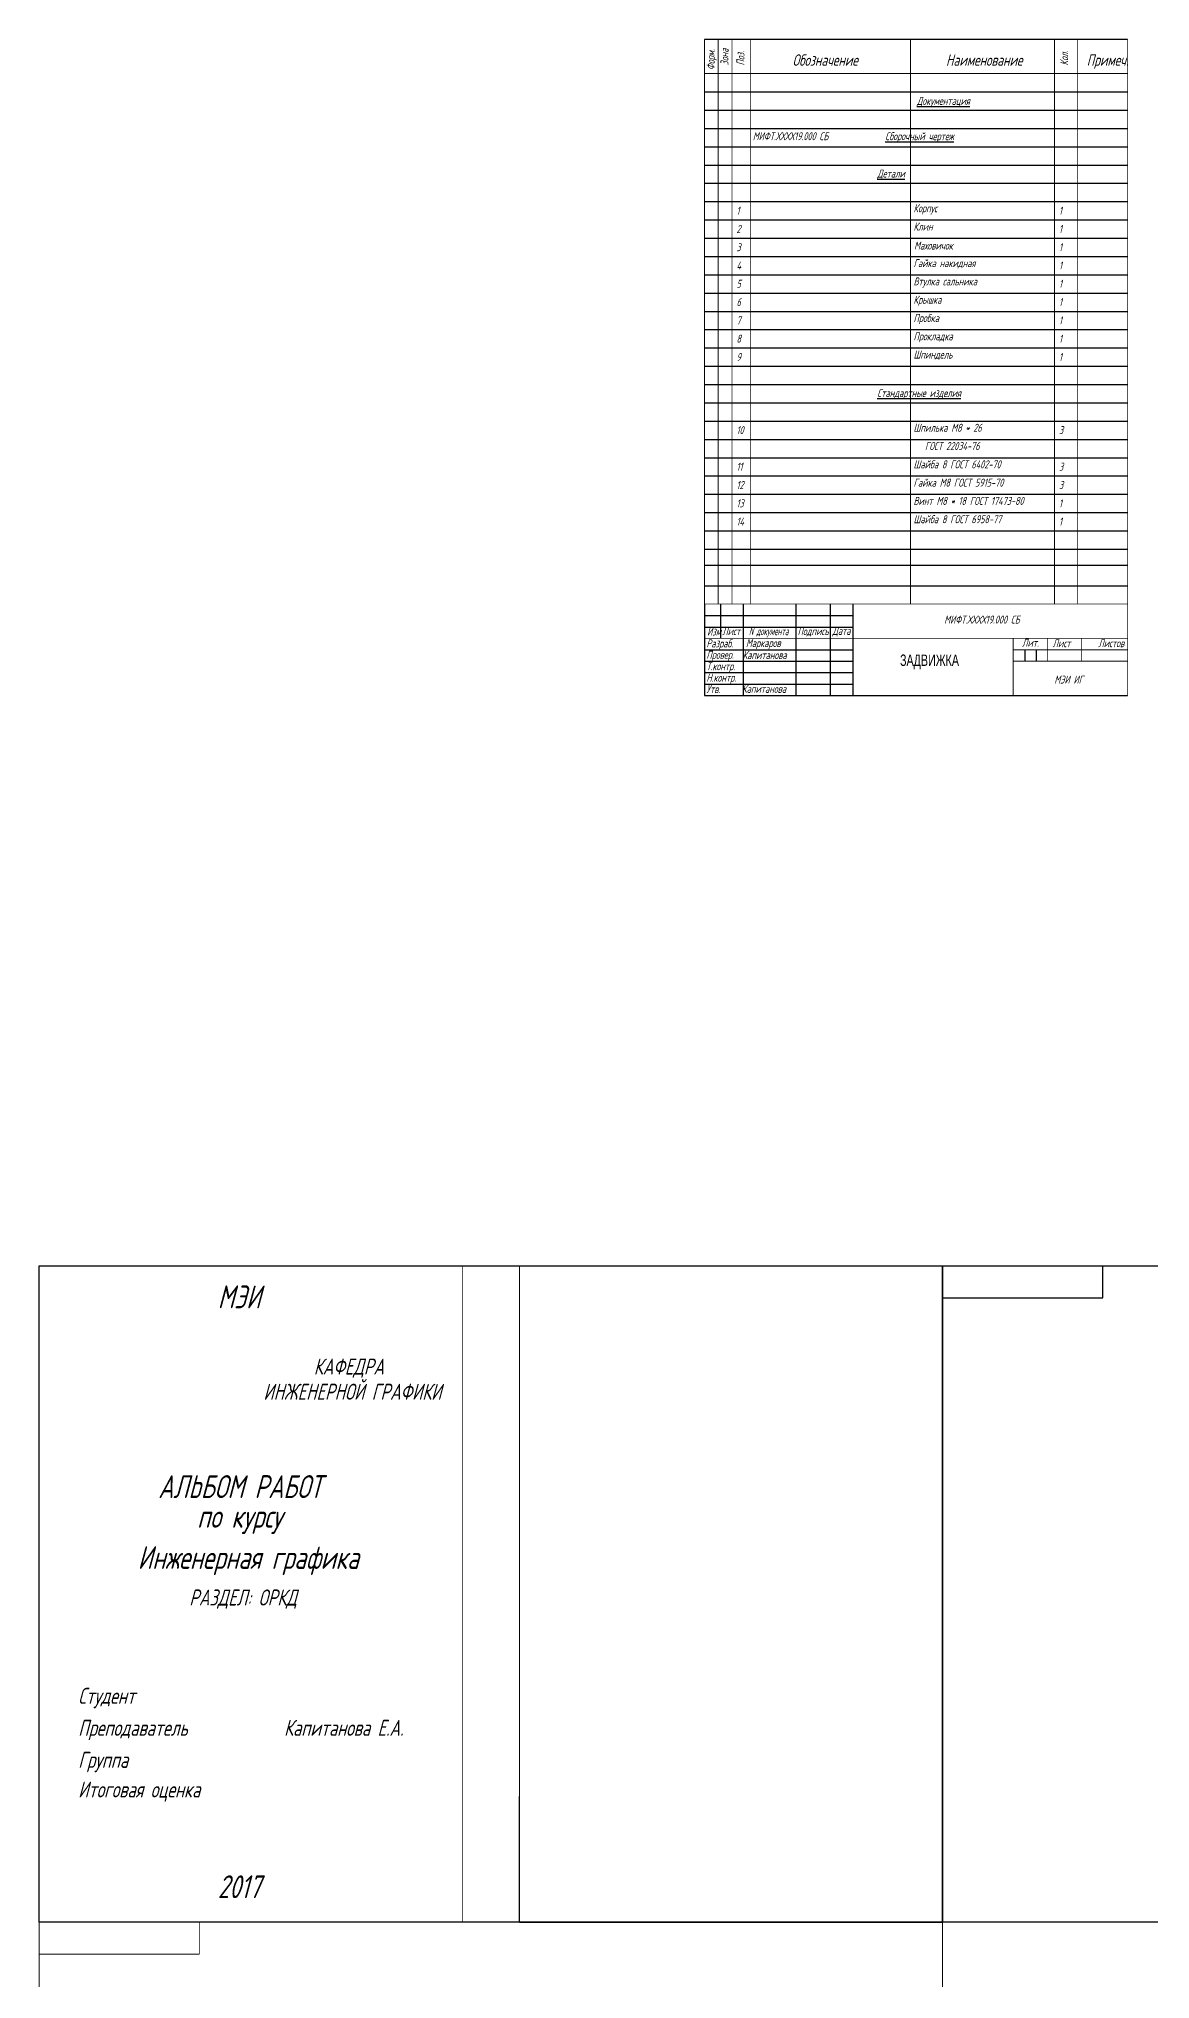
# Model space of a CAD drawing. Extents: x -1235 to 1580, y 0 to 1689.
# Drawn here: x 0 to 486, y 836 to 1685 of the extents above; entities that cross this region are included whole.
import ezdxf
from ezdxf.enums import TextEntityAlignment as Align

# ---------------------------------------------------------------- set-up
doc = ezdxf.new("R2010")
doc.units = 0
doc.header["$LTSCALE"] = 0.5
doc.header["$MEASUREMENT"] = 0
doc.layers.get('Defpoints').update_dxf_attribs({"linetype": 'CONTINUOUS'})
doc.layers.add('1', color=30, linetype='CONTINUOUS')
doc.layers.add('FORMAT', color=7, linetype='CONTINUOUS')
doc.styles.add('simplex', font='simplex.shx', dxfattribs={"width": 0.7, "oblique": 15})
doc.styles.get("Standard").update_dxf_attribs({"font": 'txt', "width": 0.7, "height": 5})

msp = doc.modelspace()

# ---------------------------------------------------------------- linework, layer by layer
at = {"layer": 'Defpoints', "ltscale": 10}
for p, q in [((290.91, 1684.52), (475.91, 1684.52)), ((290.91, 1397.52), (475.91, 1397.52))]:
    msp.add_line(p, q, dxfattribs=at)
at = {"layer": 'FORMAT'}
for p, q in [((290.91, 1661.52), (475.91, 1661.52)), ((290.91, 1653.52), (475.91, 1653.52)), ((290.91, 1645.52), (475.91, 1645.52)), ((290.91, 1637.52), (475.91, 1637.52)), ((290.91, 1629.52), (475.91, 1629.52)), ((290.91, 1621.52), (475.91, 1621.52)), ((290.91, 1613.52), (475.91, 1613.52)), ((290.91, 1605.52), (475.91, 1605.52)), ((290.91, 1597.52), (475.91, 1597.52)), ((290.91, 1589.52), (475.91, 1589.52)), ((290.91, 1581.52), (475.91, 1581.52)), ((290.91, 1573.52), (475.91, 1573.52)), ((290.91, 1565.52), (475.91, 1565.52)), ((290.91, 1557.52), (475.91, 1557.52)), ((290.91, 1549.52), (475.91, 1549.52)), ((290.91, 1541.52), (475.91, 1541.52)), ((290.91, 1533.52), (475.91, 1533.52)), ((290.91, 1525.52), (475.91, 1525.52)), ((290.91, 1517.52), (475.91, 1517.52)), ((290.91, 1509.52), (475.91, 1509.52)), ((290.91, 1501.52), (475.91, 1501.52)), ((290.91, 1493.52), (475.91, 1493.52)), ((290.91, 1485.52), (475.91, 1485.52)), ((290.91, 1477.52), (475.91, 1477.52)), ((290.91, 1469.52), (475.91, 1469.52)), ((290.91, 1461.52), (475.91, 1461.52)), ((290.91, 1454.52), (475.91, 1454.52)), ((290.91, 1445.52), (475.91, 1445.52)), ((290.91, 1437.52), (290.91, 1397.52)), ((290.91, 1432.52), (356.02, 1432.52)), ((290.91, 1417.52), (356.02, 1417.52)), ((430.91, 1417.52), (430.91, 1412.52)), ((435.91, 1417.52), (435.91, 1412.52)), ((290.91, 1412.52), (356.02, 1412.52)), ((290.91, 1407.52), (355.85, 1407.52)), ((290.91, 1402.52), (355.85, 1402.52)), ((210, 861), (395, 861))]:
    msp.add_line(p, q, dxfattribs=at)
at = {"layer": 'FORMAT', "linetype": 'Continuous'}
msp.add_line((385.91, 1533.52), (439.91, 1533.52), dxfattribs=at)
at = {"layer": 'FORMAT', "color": 7}
for p, q in [((0, 1148), (395, 1148)), ((0, 861), (0, 1148)), ((395, 1148), (395, 861)), ((395, 1148), (790, 1148)), ((395, 861), (395, 1148)), ((465, 1134), (465, 1148)), ((395, 1134), (465, 1134)), ((210, 861), (210, 916)), ((395, 861), (0, 861)), ((790, 861), (395, 861))]:
    msp.add_line(p, q, dxfattribs=at)
at = {"layer": 'FORMAT', "const_width": 0.4}
for points in [[(290.91, 1684.52), (290.91, 1437.52)], [(296.91, 1684.52), (296.91, 1437.52)], [(302.91, 1684.52), (302.91, 1437.52)], [(310.91, 1684.52), (310.91, 1437.52)], [(380.91, 1684.52), (380.91, 1437.52)], [(443.91, 1684.52), (443.91, 1437.52)], [(453.91, 1684.52), (453.91, 1437.52)], [(475.91, 1684.52), (475.91, 1397.39)], [(475.91, 1669.52), (290.91, 1669.52)], [(475.91, 1437.52), (290.91, 1437.52), (290.91, 1397.52)], [(297.91, 1437.52), (297.91, 1422.52)], [(307.91, 1437.52), (307.91, 1397.52)], [(330.91, 1437.52), (330.91, 1397.52)], [(345.91, 1437.52), (345.91, 1397.52)], [(355.91, 1437.52), (355.91, 1397.52)], [(355.91, 1427.39), (290.91, 1427.39)], [(475.91, 1422.52), (290.91, 1422.52)], [(425.9, 1422.52), (425.9, 1397.52)], [(475.91, 1417.52), (425.9, 1417.52)], [(440.81, 1422.52), (440.81, 1412.52)], [(455.81, 1422.4), (455.81, 1412.52)], [(475.91, 1412.52), (425.9, 1412.52)], [(465, 1134), (465, 1148)], [(395, 1134), (465, 1134)], [(70, 847), (70, 861)], [(0, 847), (70, 847)]]:
    msp.add_lwpolyline(points, dxfattribs=at)
at = {"layer": 'FORMAT'}
for points in [[(297.81, 1437.52), (297.81, 1422.52)], [(307.91, 1397.52), (307.91, 1437.52)], [(330.91, 1397.52), (330.91, 1437.52)], [(345.91, 1397.52), (345.91, 1437.52)], [(355.91, 1397.52), (355.91, 1437.52)], [(290.71, 1427.39), (355.85, 1427.39)]]:
    msp.add_lwpolyline(points, dxfattribs=at)
at = {"layer": 'FORMAT', "linetype": 'Continuous', "const_width": 0.4}
for points in [[(0, 861), (395, 861), (395, 1148), (0, 1148)], [(395, 861), (790, 861), (790, 1148), (395, 1148)], [(0, 574), (395, 574), (395, 861), (0, 861)], [(395, 574), (790, 574), (790, 861), (395, 861)]]:
    msp.add_lwpolyline(points, close=True, dxfattribs=at)
at = {"layer": 'FORMAT', "const_width": 0.4}
for points in [[(0, 861), (185, 861), (185, 1148), (0, 1148)], [(210, 861), (395, 861), (395, 1148), (210, 1148)]]:
    msp.add_lwpolyline(points, close=True, dxfattribs=at)

# ---------------------------------------------------------------- texts
at = {"layer": '1', "ltscale": 10, "char_height": 3.5, "attachment_point": 1, "style": 'simplex'}
for s, width, heights, insert in [('{\\C0;Маркаров}', 29.0451, [7.91], (309, 1422.21)), ('{\\C0;МЭИ ИГ}', 76.4213, [17.17], (443.85, 1406.22))]:
    msp.add_mtext_dynamic_manual_height_columns(s, width=width, gutter_width=17.5, heights=heights, dxfattribs=dict(at, insert=insert))
at = {"layer": '1', "ltscale": 10, "insert": (376.39, 1415.44), "char_height": 5, "attachment_point": 1}
msp.add_mtext_dynamic_manual_height_columns('{\\C0;ЗАДВИЖКА}', width=70, gutter_width=17.5, heights=[8.87], dxfattribs=at)
at = {"layer": 'Defpoints', "ltscale": 10, "char_height": 3.5, "attachment_point": 1, "style": 'simplex'}
for s, width, insert in [('{\\LДокументация\\P}\\P                ', 63, (383.79, 1659.32)), ('МИФТ.ХХХХ19.000 СБ               {\\LСборочный чертеж  }            ', 170.1932, (311.98, 1643.87)), ('\\pxsm1.5;                                 {\\LДетали}', 165, (311.65, 1627.55)), (' 1', 8, (303.22, 1611.33)), ('\\pxsm1.5,ql; Корпус', 63, (380.62, 1612.36)), ('\\pxsm1.5,ql; Клин', 63, (380.62, 1604.36)), (' 1', 8, (444.22, 1611.33)), (' 2', 8, (303.22, 1603.33)), ('\\pxsm1.5,ql;Маховичок', 63, (382.53, 1596.04)), (' 1', 8, (444.22, 1603.33)), (' 3', 8, (303.22, 1595.33)), (' 4', 8, (303.22, 1587.33)), ('\\pxsm1.5,ql; Гайка накидная \\P ', 63, (380.62, 1588.36)), (' 1', 8, (444.22, 1595.33)), (' 1', 8, (444.22, 1587.33)), (' 5', 8, (303.22, 1579.33)), ('\\pxsm1.5,ql; Втулка сальника ', 63, (380.62, 1580.36)), (' 1', 8, (444.22, 1579.33)), (' 6', 8, (303.22, 1571.33)), ('\\pxsm1.5,ql; Крышка', 63, (380.62, 1572.36)), (' 1', 8, (444.22, 1571.33)), (' 7', 8, (303.22, 1563.33)), ('\\pxsm1.5,ql; Пробка ', 63, (380.62, 1564.36)), (' 1', 8, (444.22, 1563.33)), (' 8', 8, (303.22, 1555.33)), ('\\pxsm1.5,ql; Прокладка', 63, (380.62, 1556.36)), (' 1', 8, (444.22, 1555.33)), (' 9', 8, (303.22, 1547.33)), ('\\pxsm1.5,ql; Шпиндель ', 63, (380.62, 1548.36)), (' 1', 8, (444.22, 1547.33)), ('\\pxsm1.5;                                 {\\LСтандартные изделия}', 165, (311.65, 1531.55)), (' 10', 8, (303.22, 1515.33)), ('\\pxsm1.5,ql; Шпилька М8 * 26 ', 63, (380.62, 1516.36)), (' 3', 8, (444.22, 1515.33)), ('\\pxsm1.5,ql;    ГОСТ 22034-76', 63, (380.62, 1508.36)), (' 11', 8, (303.22, 1499.33)), ('\\pxsm1.5,ql; Шайба 8 ГОСТ 6402-70 ', 63, (380.62, 1500.36)), (' 3', 8, (444.22, 1499.33)), (' 12', 8, (303.22, 1491.33)), ('\\pxsm1.5,ql; Гайка М8 ГОСТ 5915-70 ', 63, (380.62, 1492.36)), (' 3', 8, (444.22, 1491.33)), (' 13', 8, (303.22, 1483.33)), ('\\pxsm1.5,ql; Винт М8 * 18 ГОСТ 17473-80 ', 63, (380.62, 1484.36)), (' 1', 8, (444.22, 1483.33)), (' 14', 8, (303.22, 1475.33)), ('\\pxsm1.5,ql; Шайба 8 ГОСТ 6958-77 ', 63, (380.62, 1476.36)), (' 1', 8, (444.22, 1475.33)), ('\\PМИФТ.ХХХХ19.000 СБ', 92.5, (395.69, 1438.3))]:
    msp.add_mtext_dynamic_manual_height_columns(s, width=width, gutter_width=17.5, heights=[0], dxfattribs=dict(at, insert=insert))
at = {"layer": 'FORMAT', "style": 'simplex', "oblique": 15, "width": 0.7}
for s, p in [('Зона', (301.38, 1673.06)), ('Форм.', (295.38, 1671.06)), ('Поз.', (308.38, 1673.06)), ('Кол.', (449.88, 1673.06))]:
    msp.add_text(s, height=3.5, rotation=90, dxfattribs=at).set_placement(p)
for s, p in [('Обозначение', (357.91, 1672.93)), ('Наименование', (429.91, 1672.93)), ('Примеч.', (476.25, 1672.93))]:
    msp.add_text(s, height=5, dxfattribs=at).set_placement(p, align=Align.RIGHT)
for s, p in [('Изм', (292.01, 1423.72)), ('Лист', (298.64, 1423.89)), ('Разраб.', (291.72, 1418.56)), ('Лист', (443.07, 1418.63)), ('Листов', (463.07, 1418.63)), ('Провер.', (291.72, 1413.56)), ('Т.контр.', (291.72, 1408.56)), ('Капитанова', (307.58, 1413.46)), ('Утв.', (291.72, 1398.56)), ('Н.контр.', (291.72, 1403.56)), ('Капитанова', (307.31, 1398.67))]:
    msp.add_text(s, height=3.5, dxfattribs=at).set_placement(p)
at = {"layer": 'FORMAT', "style": 'simplex', "oblique": 15}
for s, width, p in [('N документа', 0.5, (318.93, 1423.89)), ('Подпись', 0.7, (338.38, 1423.89)), ('Дата', 0.7, (350.77, 1424.03)), ('Лит.', 0.7, (433.39, 1418.83))]:
    msp.add_text(s, height=3.5, dxfattribs=dict(at, width=width)).set_placement(p, align=Align.CENTER)
at = {"layer": 'FORMAT', "linetype": 'Continuous', "style": 'simplex', "oblique": 15, "width": 0.7}
for s, height, p in [('МЭИ', 10, (78.03, 1129.51)), ('КАФЕДРА', 7, (120.03, 1100.51)), ('ИНЖЕНЕРНОЙ ГРАФИКИ', 7, (98.03, 1089.51)), ('АЛЬБОМ РАБОТ', 10, (52.03, 1046.51)), ('по курсу', 10, (69.03, 1033.51)), ('Инженерная графика', 10, (43.03, 1015.51)), ('РАЗДЕЛ: ОРКД', 7, (65.58, 999.51)), ('Студент', 7, (17.03, 956.51)), ('Преподаватель', 7, (17.03, 942.51)), ('Капитанова Е.А.', 7, (107.03, 942.51)), ('Группа', 7, (17.03, 928.51)), ('Итоговая оценка', 7, (17.03, 915.56)), ('2017', 10, (78.03, 871.51))]:
    msp.add_text(s, height=height, dxfattribs=at).set_placement(p)

doc.saveas('drawing.dxf')
